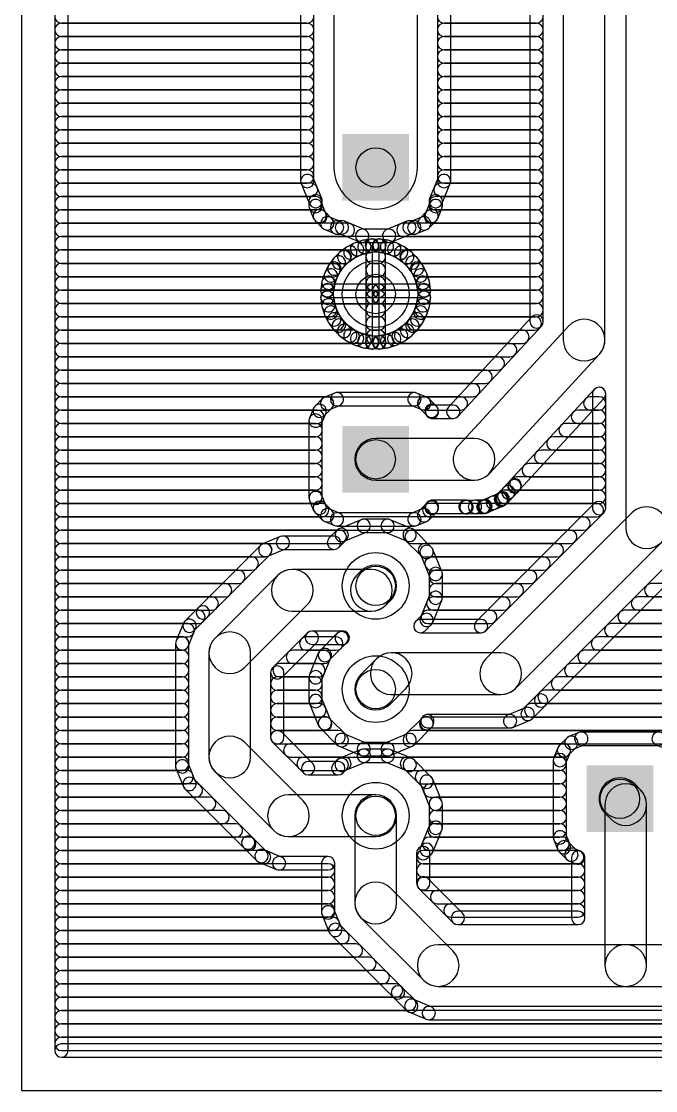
# Model space of a CAD drawing. Extents: x -5.7 to 75.5, y -5.1 to 79.7.
# Drawn here: x -5.71 to 13.61, y -5.08 to 27.49 of the extents above; entities that cross this region are included whole.
import ezdxf

# ---------------------------------------------------------------- set-up
doc = ezdxf.new("R2010")
doc.units = 0
for name, color, linetype in [('16', 175, 'CONTINUOUS'), ('17', 82, 'CONTINUOUS'), ('20', 30, 'CONTINUOUS'), ('44', 253, 'CONTINUOUS')]:
    doc.layers.add(name, color=color, linetype=linetype)

# ---------------------------------------------------------------- blocks, each defined once
blk = doc.blocks.new('SQUAREP')
blk.add_solid([(-0.5, -0.5), (0.5, -0.5), (-0.5, 0.5), (0.5, 0.5)])
blk = doc.blocks.new('ROUNDP')
blk.add_circle((0, 0), 0.5)

msp = doc.modelspace()

# ---------------------------------------------------------------- linework, layer by layer
at = {"layer": '16'}
for points in [[(-4.2926, -3.8608), (-4.2926, 69.1642, 1), (-4.699, 69.1642), (-4.699, -3.8608, 1)], [(6.35, 23.0378), (6.35, 40.4622, 1), (3.81, 40.4622), (3.81, 23.0378, 1)], [(7.366, 22.6235), (7.366, 40.8765, 1), (6.9596, 40.8765), (6.9596, 22.6235, 1)], [(2.794, 38.3794), (2.794, 22.6235, 1), (3.2004, 22.6235), (3.2004, 38.3794, 1)], [(12.065, 17.78), (12.065, 36.195, 1), (10.795, 36.195), (10.795, 17.78, 1)], [(9.779, 36.483), (9.779, 18.3461, 1), (10.1854, 18.3461), (10.1854, 36.483, 1)], [(13.97, 12.065), (13.97, 32.385, 1), (12.7, 32.385), (12.7, 12.065, 1)], [(-4.4958, 27.432), (2.9972, 27.432, 1), (2.9972, 27.8384), (-4.4958, 27.8384, 1)], [(7.1628, 27.432), (9.9822, 27.432, 1), (9.9822, 27.8384), (7.1628, 27.8384, 1)], [(-4.4958, 27.0256), (2.9972, 27.0256, 1), (2.9972, 27.432), (-4.4958, 27.432, 1)], [(7.1628, 27.0256), (9.9822, 27.0256, 1), (9.9822, 27.432), (7.1628, 27.432, 1)], [(-4.4958, 26.6192), (2.9972, 26.6192, 1), (2.9972, 27.0256), (-4.4958, 27.0256, 1)], [(7.1628, 26.6192), (9.9822, 26.6192, 1), (9.9822, 27.0256), (7.1628, 27.0256, 1)], [(-4.4958, 26.2128), (2.9972, 26.2128, 1), (2.9972, 26.6192), (-4.4958, 26.6192, 1)], [(7.1628, 26.2128), (9.9822, 26.2128, 1), (9.9822, 26.6192), (7.1628, 26.6192, 1)], [(-4.4958, 25.8064), (2.9972, 25.8064, 1), (2.9972, 26.2128), (-4.4958, 26.2128, 1)], [(7.1628, 25.8064), (9.9822, 25.8064, 1), (9.9822, 26.2128), (7.1628, 26.2128, 1)], [(-4.4958, 25.4), (2.9972, 25.4, 1), (2.9972, 25.8064), (-4.4958, 25.8064, 1)], [(7.1628, 25.4), (9.9822, 25.4, 1), (9.9822, 25.8064), (7.1628, 25.8064, 1)], [(-4.4958, 24.9936), (2.9972, 24.9936, 1), (2.9972, 25.4), (-4.4958, 25.4, 1)], [(7.1628, 24.9936), (9.9822, 24.9936, 1), (9.9822, 25.4), (7.1628, 25.4, 1)], [(-4.4958, 24.5872), (2.9972, 24.5872, 1), (2.9972, 24.9936), (-4.4958, 24.9936, 1)], [(7.1628, 24.5872), (9.9822, 24.5872, 1), (9.9822, 24.9936), (7.1628, 24.9936, 1)], [(-4.4958, 24.1808), (2.9972, 24.1808, 1), (2.9972, 24.5872), (-4.4958, 24.5872, 1)], [(7.1628, 24.1808), (9.9822, 24.1808, 1), (9.9822, 24.5872), (7.1628, 24.5872, 1)], [(-4.4958, 23.7744), (2.9972, 23.7744, 1), (2.9972, 24.1808), (-4.4958, 24.1808, 1)], [(7.1628, 23.7744), (9.9822, 23.7744, 1), (9.9822, 24.1808), (7.1628, 24.1808, 1)], [(-4.4958, 23.368), (2.9972, 23.368, 1), (2.9972, 23.7744), (-4.4958, 23.7744, 1)], [(7.1628, 23.368), (9.9822, 23.368, 1), (9.9822, 23.7744), (7.1628, 23.7744, 1)], [(-4.4958, 22.9616), (2.9972, 22.9616, 1), (2.9972, 23.368), (-4.4958, 23.368, 1)], [(7.1628, 22.9616), (9.9822, 22.9616, 1), (9.9822, 23.368), (7.1628, 23.368, 1)], [(-4.4958, 22.5552), (2.9972, 22.5552, 1), (2.9972, 22.9616), (-4.4958, 22.9616, 1)], [(2.8095, 22.5457), (3.0635, 21.9325, 1), (3.4389, 22.0881), (3.1849, 22.7013, 1)], [(7.0965, 21.9325), (7.3505, 22.5457, 1), (6.9751, 22.7013), (6.7211, 22.0881, 1)], [(7.1628, 22.5552), (9.9822, 22.5552, 1), (9.9822, 22.9616), (7.1628, 22.9616, 1)], [(-4.4958, 22.1488), (3.1097, 22.1488, 1), (3.1097, 22.5552), (-4.4958, 22.5552, 1)], [(7.0503, 22.1488), (9.9822, 22.1488, 1), (9.9822, 22.5552), (7.0503, 22.5552, 1)], [(-4.4958, 21.7424), (3.2512, 21.7424, 1), (3.2512, 22.1488), (-4.4958, 22.1488, 1)], [(3.048, 22.0103), (3.048, 21.8601, 1), (3.4544, 21.8601), (3.4544, 22.0103, 1)], [(7.112, 21.8601), (7.112, 22.0103, 1), (6.7056, 22.0103), (6.7056, 21.8601, 1)], [(6.9088, 21.7424), (9.9822, 21.7424, 1), (9.9822, 22.1488), (6.9088, 22.1488, 1)], [(3.0635, 21.7824), (3.1872, 21.4836, 1), (3.5627, 21.6391), (3.4389, 21.9379, 1)], [(6.9728, 21.4836), (7.0965, 21.7824, 1), (6.7211, 21.9379), (6.5973, 21.6391, 1)], [(-4.4958, 21.336), (3.3971, 21.336, 1), (3.3971, 21.7424), (-4.4958, 21.7424, 1)], [(3.2313, 21.4177), (3.4599, 21.1891, 1), (3.7473, 21.4764), (3.5186, 21.7051, 1)], [(3.5258, 21.145), (3.8246, 21.0213, 1), (3.9801, 21.3967), (3.6813, 21.5205, 1)], [(6.3354, 21.0213), (6.6342, 21.145, 1), (6.4787, 21.5205), (6.1799, 21.3967, 1)], [(6.7001, 21.1891), (6.9287, 21.4177, 1), (6.6414, 21.7051), (6.4127, 21.4764, 1)], [(6.7629, 21.336), (9.9822, 21.336, 1), (9.9822, 21.7424), (6.7629, 21.7424, 1)], [(-4.4958, 20.9296), (4.2365, 20.9296, 1), (4.2365, 21.336), (-4.4958, 21.336, 1)], [(3.9023, 21.0058), (4.0525, 21.0058, 1), (4.0525, 21.4122), (3.9023, 21.4122, 1)], [(3.9747, 21.0213), (4.5879, 20.7673, 1), (4.7435, 21.1427), (4.1303, 21.3967, 1)], [(5.5721, 20.7673), (6.1853, 21.0213, 1), (6.0297, 21.3967), (5.4165, 21.1427, 1)], [(5.9235, 20.9296), (9.9822, 20.9296, 1), (9.9822, 21.336), (5.9235, 21.336, 1)], [(6.1075, 21.0058), (6.2577, 21.0058, 1), (6.2577, 21.4122), (6.1075, 21.4122, 1)], [(-4.4958, 20.5232), (9.9822, 20.5232, 1), (9.9822, 20.9296), (-4.4958, 20.9296, 1)], [(4.6657, 20.7518), (5.4943, 20.7518, 1), (5.4943, 21.1582), (4.6657, 21.1582, 1)], [(4.9323, 20.8561), (4.7032, 20.8198, 1), (4.7668, 20.4184), (4.9958, 20.4547, 1)], [(4.9832, 20.8586), (4.9641, 20.8586, 1), (4.9641, 20.4522), (4.9832, 20.4522, 1)], [(5.1864, 19.279), (5.1864, 20.6554, 1), (4.78, 20.6554), (4.78, 19.279, 1)], [(5.1959, 20.8586), (5.1768, 20.8586, 1), (5.1768, 20.4522), (5.196, 20.4522, 1)], [(4.9736, 20.6554), (4.9736, 19.279, 1), (5.38, 19.279), (5.38, 20.6554, 1)], [(5.4568, 20.8198), (5.2277, 20.8561, 1), (5.1642, 20.4547), (5.3932, 20.4184, 1)], [(-4.4958, 20.1168), (4.1397, 20.1168, 1), (4.1397, 20.5232), (-4.4958, 20.5232, 1)], [(4.1884, 20.6066), (4.0008, 20.4703, 1), (4.2397, 20.1415), (4.4273, 20.2778, 1)], [(4.4222, 20.7285), (4.2156, 20.6232, 1), (4.4001, 20.2611), (4.6067, 20.3664, 1)], [(4.6722, 20.8124), (4.4517, 20.7407, 1), (4.5773, 20.3542), (4.7978, 20.4259, 1)], [(4.9832, 20.1168), (5.1768, 20.1168, 1), (5.1768, 20.5232), (4.9832, 20.5232, 1)], [(5.7083, 20.7407), (5.4878, 20.8124, 1), (5.3622, 20.4259), (5.5827, 20.3542, 1)], [(5.9444, 20.6232), (5.7378, 20.7285, 1), (5.5533, 20.3664), (5.7599, 20.2611, 1)], [(6.1592, 20.4703), (5.9716, 20.6066, 1), (5.7327, 20.2778), (5.9203, 20.1415, 1)], [(6.0203, 20.1168), (9.9822, 20.1168, 1), (9.9822, 20.5232), (6.0203, 20.5232, 1)], [(3.7919, 20.2614), (3.6556, 20.0738, 1), (3.9844, 19.8349), (4.1207, 20.0225, 1)], [(3.9766, 20.4496), (3.8126, 20.2856, 1), (4.1, 19.9982), (4.264, 20.1622, 1)], [(6.3474, 20.2856), (6.1834, 20.4496, 1), (5.896, 20.1622), (6.06, 19.9982, 1)], [(6.5044, 20.0738), (6.3681, 20.2614, 1), (6.0393, 20.0225), (6.1756, 19.8349, 1)], [(-4.4958, 19.7104), (3.7993, 19.7104, 1), (3.7993, 20.1168), (-4.4958, 20.1168, 1)], [(3.5215, 19.8105), (3.4498, 19.59, 1), (3.8363, 19.4644), (3.908, 19.6849, 1)], [(3.639, 20.0466), (3.5337, 19.84, 1), (3.8958, 19.6555), (4.0011, 19.8621, 1)], [(4.9832, 19.7104), (5.1768, 19.7104, 1), (5.1768, 20.1168), (4.9832, 20.1168, 1)], [(6.6263, 19.84), (6.521, 20.0466, 1), (6.1589, 19.8621), (6.2642, 19.6555, 1)], [(6.3607, 19.7104), (9.9822, 19.7104, 1), (9.9822, 20.1168), (6.3607, 20.1168, 1)], [(6.7102, 19.59), (6.6385, 19.8105, 1), (6.252, 19.6849), (6.3237, 19.4644, 1)], [(-4.4958, 19.304), (3.6399, 19.304, 1), (3.6399, 19.7104), (-4.4958, 19.7104, 1)], [(3.4424, 19.559), (3.4061, 19.3299, 1), (3.8075, 19.2664), (3.8438, 19.4954, 1)], [(4.9832, 19.304), (5.1768, 19.304, 1), (5.1768, 19.7104), (4.9832, 19.7104, 1)], [(6.7539, 19.3299), (6.7176, 19.559, 1), (6.3162, 19.4954), (6.3525, 19.2664, 1)], [(6.5201, 19.304), (9.9822, 19.304, 1), (9.9822, 19.7104), (6.5201, 19.7104, 1)], [(-4.4958, 18.8976), (4.9832, 18.8976, 1), (4.9832, 19.304), (-4.4958, 19.304, 1)], [(3.4036, 19.2981), (3.4036, 19.279, 1), (3.81, 19.279), (3.81, 19.2981, 1)], [(3.6068, 19.0758), (4.9832, 19.0758, 1), (4.9832, 19.4822), (3.6068, 19.4822, 1)], [(4.9832, 19.2886), (3.6068, 19.2886, 1), (3.6068, 18.8822), (4.9832, 18.8822, 1)], [(3.4036, 19.0854), (3.4036, 19.0663, 1), (3.81, 19.0663), (3.81, 19.0854, 1)], [(3.4061, 19.0345), (3.4424, 18.8054, 1), (3.8438, 18.869), (3.8075, 19.098, 1)], [(5.1768, 19.4822), (4.9832, 19.4822, 1), (4.9832, 19.0758), (5.1768, 19.0758, 1)], [(4.78, 19.279), (4.78, 19.0854, 1), (5.1864, 19.0854), (5.1864, 19.279, 1)], [(5.1864, 17.709), (5.1864, 19.0854, 1), (4.78, 19.0854), (4.78, 17.709, 1)], [(4.9832, 18.8822), (5.1768, 18.8822, 1), (5.1768, 19.2886), (4.9832, 19.2886, 1)], [(5.38, 19.0854), (5.38, 19.279, 1), (4.9736, 19.279), (4.9736, 19.0854, 1)], [(5.1768, 19.0758), (6.5532, 19.0758, 1), (6.5532, 19.4822), (5.1768, 19.4822, 1)], [(5.1768, 18.8976), (9.9822, 18.8976, 1), (9.9822, 19.304), (5.1768, 19.304, 1)], [(4.9736, 19.0854), (4.9736, 17.709, 1), (5.38, 17.709), (5.38, 19.0854, 1)], [(6.5532, 19.2886), (5.1768, 19.2886, 1), (5.1768, 18.8822), (6.5532, 18.8822, 1)], [(6.7176, 18.8054), (6.7539, 19.0345, 1), (6.3525, 19.098), (6.3162, 18.869, 1)], [(6.7564, 19.279), (6.7564, 19.2981, 1), (6.35, 19.2981), (6.35, 19.279, 1)], [(6.7564, 19.0663), (6.7564, 19.0854, 1), (6.35, 19.0854), (6.35, 19.0663, 1)], [(-4.4958, 18.4912), (3.6895, 18.4912, 1), (3.6895, 18.8976), (-4.4958, 18.8976, 1)], [(3.4498, 18.7744), (3.5215, 18.5539, 1), (3.908, 18.6795), (3.8363, 18.9, 1)], [(4.9832, 18.4912), (5.1768, 18.4912, 1), (5.1768, 18.8976), (4.9832, 18.8976, 1)], [(6.6385, 18.5539), (6.7102, 18.7744, 1), (6.3237, 18.9), (6.252, 18.6795, 1)], [(6.4705, 18.4912), (9.9822, 18.4912, 1), (9.9822, 18.8976), (6.4705, 18.8976, 1)], [(3.5337, 18.5244), (3.639, 18.3178, 1), (4.0011, 18.5023), (3.8958, 18.7089, 1)], [(3.6556, 18.2906), (3.7919, 18.103, 1), (4.1207, 18.3419), (3.9844, 18.5295, 1)], [(6.3681, 18.103), (6.5044, 18.2906, 1), (6.1756, 18.5295), (6.0393, 18.3419, 1)], [(6.521, 18.3178), (6.6263, 18.5244, 1), (6.2642, 18.7089), (6.1589, 18.5023, 1)], [(-4.4958, 18.0848), (3.9087, 18.0848, 1), (3.9087, 18.4912), (-4.4958, 18.4912, 1)], [(3.8126, 18.0788), (3.9766, 17.9148, 1), (4.264, 18.2022), (4.1, 18.3662, 1)], [(4.0008, 17.8941), (4.1884, 17.7578, 1), (4.4273, 18.0866), (4.2397, 18.2229, 1)], [(4.9832, 18.0848), (5.1768, 18.0848, 1), (5.1768, 18.4912), (4.9832, 18.4912, 1)], [(5.9716, 17.7578), (6.1592, 17.8941, 1), (5.9203, 18.2229), (5.7327, 18.0866, 1)], [(6.1834, 17.9148), (6.3474, 18.0788, 1), (6.06, 18.3662), (5.896, 18.2022, 1)], [(6.2513, 18.0848), (9.9286, 18.0848, 1), (9.9286, 18.4912), (6.2513, 18.4912, 1)], [(9.8329, 18.4839), (7.294, 15.7334, 1), (7.5926, 15.4578), (10.1315, 18.2082, 1)], [(8.5438, 13.7171), (11.8966, 17.3493, 1), (10.9634, 18.2107), (7.6106, 14.5785, 1)], [(-4.4958, 17.6784), (4.3876, 17.6784, 1), (4.3876, 18.0848), (-4.4958, 18.0848, 1)], [(4.2156, 17.7412), (4.4222, 17.6359, 1), (4.6067, 17.998), (4.4001, 18.1033, 1)], [(4.4517, 17.6237), (4.6722, 17.552, 1), (4.7978, 17.9385), (4.5773, 18.0102, 1)], [(4.7032, 17.5446), (4.9323, 17.5083, 1), (4.9958, 17.9097), (4.7668, 17.946, 1)], [(4.9641, 17.5058), (4.9832, 17.5058, 1), (4.9832, 17.9122), (4.9641, 17.9122, 1)], [(4.9832, 17.6784), (5.1768, 17.6784, 1), (5.1768, 18.0848), (4.9832, 18.0848, 1)], [(5.1768, 17.5058), (5.196, 17.5058, 1), (5.1959, 17.9122), (5.1768, 17.9122, 1)], [(5.2277, 17.5083), (5.4568, 17.5446, 1), (5.3932, 17.946), (5.1642, 17.9097, 1)], [(5.4878, 17.552), (5.7083, 17.6237, 1), (5.5827, 18.0102), (5.3622, 17.9385, 1)], [(5.7378, 17.6359), (5.9444, 17.7412, 1), (5.7599, 18.1033), (5.5533, 17.998, 1)], [(5.7724, 17.6784), (9.5535, 17.6784, 1), (9.5535, 18.0848), (5.7724, 18.0848, 1)], [(-4.4958, 17.272), (9.1783, 17.272, 1), (9.1783, 17.6784), (-4.4958, 17.6784, 1)], [(-4.4958, 16.8656), (8.8032, 16.8656, 1), (8.8032, 17.272), (-4.4958, 17.272, 1)], [(-4.4958, 16.4592), (8.4281, 16.4592, 1), (8.4281, 16.8656), (-4.4958, 16.8656, 1)], [(-4.4958, 16.0528), (8.0529, 16.0528, 1), (8.0529, 16.4592), (-4.4958, 16.4592, 1)], [(9.4654, 13.2176), (12.0365, 16.003, 1), (11.7379, 16.2786), (9.1667, 13.4932, 1)], [(11.684, 16.1408), (11.684, 12.6647, 1), (12.0904, 12.6647), (12.0904, 16.1408, 1)], [(-4.4958, 15.6464), (3.6003, 15.6464, 1), (3.6003, 16.0528), (-4.4958, 16.0528, 1)], [(3.4599, 15.9965), (3.2313, 15.7679, 1), (3.5186, 15.4805), (3.7473, 15.7092, 1)], [(3.8246, 16.1643), (3.5258, 16.0406, 1), (3.6813, 15.6651), (3.9801, 15.7889, 1)], [(6.2577, 16.1798), (3.9023, 16.1798, 1), (3.9023, 15.7734), (6.2577, 15.7734, 1)], [(6.6342, 16.0406), (6.3354, 16.1643, 1), (6.1799, 15.7889), (6.4787, 15.6651, 1)], [(6.9287, 15.7679), (6.7001, 15.9965, 1), (6.4127, 15.7092), (6.6414, 15.4805, 1)], [(6.5597, 15.6464), (7.6778, 15.6464, 1), (7.6778, 16.0528), (6.5597, 16.0528, 1)], [(11.6184, 15.6464), (11.8872, 15.6464, 1), (11.8872, 16.0528), (11.6184, 16.0528, 1)], [(-4.4958, 15.24), (3.3, 15.24, 1), (3.3, 15.6464), (-4.4958, 15.6464, 1)], [(3.1872, 15.702), (3.0635, 15.4032, 1), (3.4389, 15.2477), (3.5627, 15.5465, 1)], [(6.9846, 15.6733), (6.9728, 15.702, 1), (6.5973, 15.5465), (6.6092, 15.5179, 1)], [(7.4433, 15.7988), (6.7969, 15.7988, 1), (6.7969, 15.3924), (7.4433, 15.3924, 1)], [(11.2433, 15.24), (11.8872, 15.24, 1), (11.8872, 15.6464), (11.2433, 15.6464, 1)], [(3.048, 15.3255), (3.048, 12.9701, 1), (3.4544, 12.9701), (3.4544, 15.3255, 1)], [(-4.4958, 14.8336), (3.2512, 14.8336, 1), (3.2512, 15.24), (-4.4958, 15.24, 1)], [(10.8681, 14.8336), (11.8872, 14.8336, 1), (11.8872, 15.24), (10.8681, 15.24, 1)], [(-4.4958, 14.4272), (3.2512, 14.4272, 1), (3.2512, 14.8336), (-4.4958, 14.8336, 1)], [(5.08, 13.5128), (8.0772, 13.5128, 1), (8.0772, 14.7828), (5.08, 14.7828, 1)], [(10.493, 14.4272), (11.8872, 14.4272, 1), (11.8872, 14.8336), (10.493, 14.8336, 1)], [(-4.4958, 14.0208), (3.2512, 14.0208, 1), (3.2512, 14.4272), (-4.4958, 14.4272, 1)], [(10.1179, 14.0208), (11.8872, 14.0208, 1), (11.8872, 14.4272), (10.1179, 14.4272, 1)], [(-4.4958, 13.6144), (3.2512, 13.6144, 1), (3.2512, 14.0208), (-4.4958, 14.0208, 1)], [(9.7427, 13.6144), (11.8872, 13.6144, 1), (11.8872, 14.0208), (9.7427, 14.0208, 1)], [(-4.4958, 13.208), (3.2512, 13.208, 1), (3.2512, 13.6144), (-4.4958, 13.6144, 1)], [(9.2651, 13.0008), (9.4483, 13.184, 1), (9.1609, 13.4714), (8.9777, 13.2882, 1)], [(9.4923, 13.2499), (9.5038, 13.2776, 1), (9.1283, 13.4331), (9.1168, 13.4054, 1)], [(9.3676, 13.208), (11.8872, 13.208, 1), (11.8872, 13.6144), (9.3676, 13.6144, 1)], [(-4.4958, 12.8016), (3.2512, 12.8016, 1), (3.2512, 13.208), (-4.4958, 13.208, 1)], [(3.0635, 12.8924), (3.1872, 12.5936, 1), (3.5627, 12.7491), (3.4389, 13.0479, 1)], [(8.7357, 12.6336), (8.9751, 12.7327, 1), (8.8196, 13.1081), (8.5802, 13.009, 1)], [(9.041, 12.7767), (9.0622, 12.7979, 1), (8.7748, 13.0853), (8.7536, 13.0641, 1)], [(9.0037, 12.7571), (9.0309, 12.7697, 1), (8.8605, 13.1386), (8.8333, 13.1261, 1)], [(9.095, 12.8163), (9.2707, 13.0067, 1), (8.9721, 13.2823), (8.7964, 13.092, 1)], [(8.9924, 12.8016), (11.8872, 12.8016, 1), (11.8872, 13.208), (8.9924, 13.208, 1)], [(-4.4958, 12.3952), (3.4479, 12.3952, 1), (3.4479, 12.8016), (-4.4958, 12.8016, 1)], [(3.2313, 12.5277), (3.4599, 12.2991, 1), (3.7473, 12.5864), (3.5186, 12.8151, 1)], [(6.7001, 12.2991), (6.9287, 12.5277, 1), (6.6414, 12.8151), (6.4127, 12.5864, 1)], [(6.7121, 12.3952), (11.8209, 12.3952, 1), (11.8209, 12.8016), (6.7121, 12.8016, 1)], [(6.9728, 12.5936), (6.9846, 12.6223, 1), (6.6092, 12.7777), (6.5973, 12.7491, 1)], [(6.7969, 12.4968), (7.8192, 12.4968, 1), (7.8192, 12.9032), (6.7969, 12.9032, 1)], [(7.749, 12.5093), (7.7771, 12.499, 1), (7.9175, 12.8803), (7.8894, 12.8907, 1)], [(7.8554, 12.4866), (8.1143, 12.497, 1), (8.098, 12.903), (7.8392, 12.8927, 1)], [(8.1062, 12.4968), (8.3652, 12.4968, 1), (8.3652, 12.9032), (8.1062, 12.9032, 1)], [(11.7435, 12.8084), (8.1466, 9.2115, 1), (8.434, 8.9241), (12.0309, 12.521, 1)], [(8.443, 12.5123), (8.4706, 12.5237, 1), (8.3151, 12.8992), (8.2874, 12.8877, 1)], [(8.401, 12.5084), (8.4309, 12.5096, 1), (8.4147, 12.9157), (8.3848, 12.9145, 1)], [(8.508, 12.5282), (8.7432, 12.6368, 1), (8.5728, 13.0058), (8.3376, 12.8971, 1)], [(-4.4958, 11.9888), (11.4145, 11.9888, 1), (11.4145, 12.3952), (-4.4958, 12.3952, 1)], [(3.5258, 12.255), (3.8246, 12.1313, 1), (3.9801, 12.5067), (3.6813, 12.6305, 1)], [(3.9023, 12.1158), (6.2577, 12.1158, 1), (6.2577, 12.5222), (3.9023, 12.5222, 1)], [(6.3354, 12.1313), (6.6342, 12.255, 1), (6.4787, 12.6305), (6.1799, 12.5067, 1)], [(9.339, 7.171), (13.784, 11.616, 1), (12.886, 12.514), (8.441, 8.069, 1)], [(4.6385, 12.3087), (3.9663, 12.0303, 1), (4.1218, 11.6548), (4.794, 11.9333, 1)], [(5.4438, 12.3242), (4.7162, 12.3242, 1), (4.7162, 11.9178), (5.4438, 11.9178, 1)], [(6.1937, 12.0303), (5.5215, 12.3087, 1), (5.366, 11.9333), (6.0382, 11.6548, 1)], [(-4.4958, 11.5824), (3.9871, 11.5824, 1), (3.9871, 11.9888), (-4.4958, 11.9888, 1)], [(2.1743, 11.7955), (1.6421, 11.5751, 1), (1.7976, 11.1997), (2.3298, 11.4201, 1)], [(3.8093, 11.811), (2.252, 11.811, 1), (2.252, 11.4046), (3.8093, 11.4046, 1)], [(3.9004, 11.9863), (3.6656, 11.7515, 1), (3.953, 11.4641), (4.1877, 11.6989, 1)], [(6.7741, 11.4718), (6.2596, 11.9863, 1), (5.9722, 11.6989), (6.4867, 11.1844, 1)], [(6.1729, 11.5824), (11.0081, 11.5824, 1), (11.0081, 11.9888), (6.1729, 11.9888, 1)], [(-4.4958, 11.176), (1.7117, 11.176, 1), (1.7117, 11.5824), (-4.4958, 11.5824, 1)], [(1.5762, 11.5311), (-0.3288, 9.6261, 1), (-0.0414, 9.3387), (1.8636, 11.2437, 1)], [(6.5793, 11.176), (10.6017, 11.176, 1), (10.6017, 11.5824), (6.5793, 11.5824, 1)], [(7.0965, 10.7337), (6.8181, 11.4059, 1), (6.4426, 11.2504), (6.7211, 10.5782, 1)], [(-4.4958, 10.7696), (1.3053, 10.7696, 1), (1.3053, 11.176), (-4.4958, 11.176, 1)], [(6.7776, 10.7696), (10.1953, 10.7696, 1), (10.1953, 11.176), (6.7776, 11.176, 1)], [(-4.4958, 10.3632), (0.8989, 10.3632, 1), (0.8989, 10.7696), (-4.4958, 10.7696, 1)], [(2.091, 10.609), (0.186, 8.704, 1), (1.084, 7.806), (2.989, 9.711, 1)], [(4.9478, 10.795), (2.54, 10.795, 1), (2.54, 9.525), (4.9478, 9.525, 1)], [(4.631, 10.7412), (4.4988, 10.609, 1), (5.3968, 9.711), (5.529, 9.8432, 1)], [(7.112, 9.9284), (7.112, 10.656, 1), (6.7056, 10.656), (6.7056, 9.9284, 1)], [(6.9088, 10.3632), (9.7889, 10.3632, 1), (9.7889, 10.7696), (6.9088, 10.7696, 1)], [(10.2611, 6.6562), (14.2988, 10.6939, 1), (14.0114, 10.9813), (9.9737, 6.9436, 1)], [(-4.4958, 9.9568), (0.4925, 9.9568, 1), (0.4925, 10.3632), (-4.4958, 10.3632, 1)], [(6.8181, 9.1785), (7.0965, 9.8507, 1), (6.7211, 10.0062), (6.4426, 9.334, 1)], [(6.9088, 9.9568), (9.3825, 9.9568, 1), (9.3825, 10.3632), (6.9088, 10.3632, 1)], [(13.4775, 9.9568), (18.43, 9.9568, 1), (18.43, 10.3632), (13.4775, 10.3632, 1)], [(-4.4958, 9.5504), (0.0861, 9.5504, 1), (0.0861, 9.9568), (-4.4958, 9.9568, 1)], [(6.8364, 9.5504), (8.9761, 9.5504, 1), (8.9761, 9.9568), (6.8364, 9.9568, 1)], [(13.0711, 9.5504), (18.43, 9.5504, 1), (18.43, 9.9568), (13.0711, 9.9568, 1)], [(-4.4958, 9.144), (-0.3203, 9.144, 1), (-0.3203, 9.5504), (-4.4958, 9.5504, 1)], [(-0.3288, 9.6261), (-0.7361, 9.2188, 1), (-0.4487, 8.9314), (-0.0414, 9.3387, 1)], [(6.5856, 8.9241), (6.7741, 9.1126, 1), (6.4867, 9.4), (6.2982, 9.2115, 1)], [(6.668, 9.144), (8.5697, 9.144, 1), (8.5697, 9.5504), (6.668, 9.5504, 1)], [(12.6647, 9.144), (18.43, 9.144, 1), (18.43, 9.5504), (12.6647, 9.5504, 1)], [(-4.4958, 8.7376), (-0.648, 8.7376, 1), (-0.648, 9.144), (-4.4958, 9.144, 1)], [(-0.7801, 9.1529), (-1.0005, 8.6207, 1), (-0.6251, 8.4652), (-0.4047, 8.9974, 1)], [(8.2903, 9.271), (6.4419, 9.271, 1), (6.4419, 8.8646), (8.2903, 8.8646, 1)], [(12.2583, 8.7376), (18.43, 8.7376, 1), (18.43, 9.144), (12.2583, 9.144, 1)], [(0, 8.255), (0, 5.08, 1), (1.27, 5.08), (1.27, 8.255, 1)], [(2.2265, 7.5116), (3.2834, 8.5685, 1), (2.996, 8.8559), (1.9391, 7.799, 1)], [(3.1397, 8.509), (4.0779, 8.509, 1), (4.0779, 8.9154), (3.1397, 8.9154, 1)], [(3.9004, 8.8419), (3.3859, 8.3274, 1), (3.6733, 8.04), (4.1877, 8.5545, 1)], [(4.0002, 8.8999), (3.9663, 8.8859, 1), (4.1218, 8.5104), (4.1557, 8.5245, 1)], [(-4.4958, 8.3312), (-0.8128, 8.3312, 1), (-0.8128, 8.7376), (-4.4958, 8.7376, 1)], [(-1.016, 8.543), (-1.016, 4.792, 1), (-0.6096, 4.792), (-0.6096, 8.543, 1)], [(2.9619, 8.3312), (3.8803, 8.3312, 1), (3.8803, 8.7376), (2.9619, 8.7376, 1)], [(11.8519, 8.3312), (18.43, 8.3312, 1), (18.43, 8.7376), (11.8519, 8.7376, 1)], [(-4.4958, 7.9248), (-0.8128, 7.9248, 1), (-0.8128, 8.3312), (-4.4958, 8.3312, 1)], [(2.5555, 7.9248), (3.5065, 7.9248, 1), (3.5065, 8.3312), (2.5555, 8.3312, 1)], [(3.3419, 8.2615), (3.0635, 7.5893, 1), (3.4389, 7.4338), (3.7174, 8.106, 1)], [(5.529, 6.6988), (6.0012, 7.171, 1), (5.1032, 8.069), (4.631, 7.5968, 1)], [(5.5522, 6.985), (8.89, 6.985, 1), (8.89, 8.255), (5.5522, 8.255, 1)], [(11.4455, 7.9248), (18.43, 7.9248, 1), (18.43, 8.3312), (11.4455, 8.3312, 1)], [(-4.4958, 7.5184), (-0.8128, 7.5184, 1), (-0.8128, 7.9248), (-4.4958, 7.9248, 1)], [(2.286, 5.6797), (2.286, 7.6553, 1), (1.8796, 7.6553), (1.8796, 5.6797, 1)], [(2.1491, 7.5184), (3.3382, 7.5184, 1), (3.3382, 7.9248), (2.1491, 7.9248, 1)], [(11.0391, 7.5184), (18.43, 7.5184, 1), (18.43, 7.9248), (11.0391, 7.9248, 1)], [(-4.4958, 7.112), (-0.8128, 7.112, 1), (-0.8128, 7.5184), (-4.4958, 7.5184, 1)], [(2.0828, 7.112), (3.2512, 7.112, 1), (3.2512, 7.5184), (2.0828, 7.5184, 1)], [(3.048, 7.5116), (3.048, 6.784, 1), (3.4544, 6.784), (3.4544, 7.5116, 1)], [(10.6327, 7.112), (18.43, 7.112, 1), (18.43, 7.5184), (10.6327, 7.5184, 1)], [(-4.4958, 6.7056), (-0.8128, 6.7056, 1), (-0.8128, 7.112), (-4.4958, 7.112, 1)], [(2.0828, 6.7056), (3.2512, 6.7056, 1), (3.2512, 7.112), (2.0828, 7.112, 1)], [(3.0635, 6.7063), (3.3419, 6.0341, 1), (3.7174, 6.1896), (3.4389, 6.8618, 1)], [(9.8538, 6.2489), (10.2611, 6.6562, 1), (9.9737, 6.9436), (9.5664, 6.5363, 1)], [(10.2263, 6.7056), (18.43, 6.7056, 1), (18.43, 7.112), (10.2263, 7.112, 1)], [(-4.4958, 6.2992), (-0.8128, 6.2992, 1), (-0.8128, 6.7056), (-4.4958, 6.7056, 1)], [(2.0828, 6.2992), (3.3679, 6.2992, 1), (3.3679, 6.7056), (2.0828, 6.7056, 1)], [(9.2557, 5.9845), (9.7879, 6.2049, 1), (9.6324, 6.5803), (9.1002, 6.3599, 1)], [(9.8199, 6.2992), (18.43, 6.2992, 1), (18.43, 6.7056), (9.8199, 6.7056, 1)], [(-4.4958, 5.8928), (-0.8128, 5.8928, 1), (-0.8128, 6.2992), (-4.4958, 6.2992, 1)], [(2.0828, 5.8928), (3.5455, 5.8928, 1), (3.5455, 6.2992), (2.0828, 6.2992, 1)], [(3.3859, 5.9682), (3.9004, 5.4537, 1), (4.1877, 5.7411), (3.6733, 6.2555, 1)], [(6.2596, 5.4537), (6.7741, 5.9682, 1), (6.4867, 6.2555), (5.9722, 5.7411, 1)], [(6.6145, 5.8928), (18.43, 5.8928, 1), (18.43, 6.2992), (6.6145, 6.2992, 1)], [(6.8181, 6.0341), (6.8431, 6.0944, 1), (6.4676, 6.25), (6.4426, 6.1896, 1)], [(6.6554, 5.969), (9.178, 5.969, 1), (9.178, 6.3754), (6.6554, 6.3754, 1)], [(-4.4958, 5.4864), (-0.8128, 5.4864, 1), (-0.8128, 5.8928), (-4.4958, 5.8928, 1)], [(2.0828, 5.4864), (3.9519, 5.4864, 1), (3.9519, 5.8928), (2.0828, 5.8928, 1)], [(3.1662, 4.8837), (2.2265, 5.8234, 1), (1.9391, 5.536), (2.8788, 4.5963, 1)], [(6.2081, 5.4864), (18.43, 5.4864, 1), (18.43, 5.8928), (6.2081, 5.8928, 1)], [(0.186, 4.631), (1.9738, 2.8432, 1), (2.8718, 3.7412), (1.084, 5.529, 1)], [(3.9663, 5.4097), (4.6385, 5.1313, 1), (4.794, 5.5067), (4.1218, 5.7852, 1)], [(5.5215, 5.1313), (6.1937, 5.4097, 1), (6.0382, 5.7852), (5.366, 5.5067, 1)], [(10.9021, 5.6587), (10.6735, 5.4301, 1), (10.9608, 5.1427), (11.1895, 5.3714, 1)], [(11.2668, 5.8265), (10.968, 5.7028, 1), (11.1235, 5.3273), (11.4223, 5.4511, 1)], [(13.6999, 5.842), (11.3445, 5.842, 1), (11.3445, 5.4356), (13.6999, 5.4356, 1)], [(14.0764, 5.7028), (13.7776, 5.8265, 1), (13.6221, 5.4511), (13.9209, 5.3273, 1)], [(-4.4958, 5.08), (-0.8128, 5.08, 1), (-0.8128, 5.4864), (-4.4958, 5.4864, 1)], [(2.4793, 5.08), (10.8158, 5.08, 1), (10.8158, 5.4864), (2.4793, 5.4864, 1)], [(4.6385, 5.3087), (3.9663, 5.0303, 1), (4.1218, 4.6548), (4.794, 4.9333, 1)], [(4.7162, 5.1158), (5.4438, 5.1158, 1), (5.4438, 5.5222), (4.7162, 5.5222, 1)], [(5.4438, 5.3242), (4.7162, 5.3242, 1), (4.7162, 4.9178), (5.4438, 4.9178, 1)], [(6.1937, 5.0303), (5.5215, 5.3087, 1), (5.366, 4.9333), (6.0382, 4.6548, 1)], [(10.6294, 5.3642), (10.5057, 5.0654, 1), (10.8811, 4.9099), (11.0049, 5.2087, 1)], [(-4.4958, 4.6736), (-0.8128, 4.6736, 1), (-0.8128, 5.08), (-4.4958, 5.08, 1)], [(-1.0005, 4.7143), (-0.7801, 4.1821, 1), (-0.4047, 4.3376), (-0.6251, 4.8698, 1)], [(2.8857, 4.6736), (4.1267, 4.6736, 1), (4.1267, 5.08), (2.8857, 5.08, 1)], [(3.9415, 4.9432), (3.0225, 4.9432, 1), (3.0225, 4.5368), (3.9415, 4.5368, 1)], [(3.9004, 4.9863), (3.7978, 4.8837, 1), (4.0852, 4.5963), (4.1877, 4.6989, 1)], [(6.0333, 4.6736), (10.6934, 4.6736, 1), (10.6934, 5.08), (6.0333, 5.08, 1)], [(6.7741, 4.4718), (6.2596, 4.9863, 1), (5.9722, 4.6989), (6.4867, 4.1844, 1)], [(10.4902, 4.9877), (10.4902, 2.6323, 1), (10.8966, 2.6323), (10.8966, 4.9877, 1)], [(-4.4958, 4.2672), (-0.6796, 4.2672, 1), (-0.6796, 4.6736), (-4.4958, 4.6736, 1)], [(6.4881, 4.2672), (10.6934, 4.2672, 1), (10.6934, 4.6736), (6.4881, 4.6736, 1)], [(-4.4958, 3.8608), (-0.3965, 3.8608, 1), (-0.3965, 4.2672), (-4.4958, 4.2672, 1)], [(-0.7361, 4.1162), (1.0517, 2.3284, 1), (1.3391, 2.6158), (-0.4487, 4.4036, 1)], [(7.0965, 3.7337), (6.8181, 4.4059, 1), (6.4426, 4.2504), (6.7211, 3.5782, 1)], [(6.7398, 3.8608), (10.6934, 3.8608, 1), (10.6934, 4.2672), (6.7398, 4.2672, 1)], [(12.0732, 3.361), (12.251, 3.1832, 1), (13.149, 4.0812), (12.9712, 4.259, 1)], [(12.065, 3.6322), (12.065, -1.27, 1), (13.335, -1.27), (13.335, 3.6322, 1)], [(2.4228, 2.6572), (5.08, 2.6572, 1), (5.08, 3.9272), (2.4228, 3.9272, 1)], [(4.445, 3.2922), (4.445, 0.635, 1), (5.715, 0.635), (5.715, 3.2922, 1)], [(-4.4958, 3.4544), (0.0099, 3.4544, 1), (0.0099, 3.8608), (-4.4958, 3.8608, 1)], [(6.9081, 3.4544), (10.6934, 3.4544, 1), (10.6934, 3.8608), (6.9081, 3.8608, 1)], [(7.112, 2.9284), (7.112, 3.656, 1), (6.7056, 3.656), (6.7056, 2.9284, 1)], [(-4.4958, 3.048), (0.4163, 3.048, 1), (0.4163, 3.4544), (-4.4958, 3.4544, 1)], [(6.9088, 3.048), (10.6934, 3.048, 1), (10.6934, 3.4544), (6.9088, 3.4544, 1)], [(-4.4958, 2.6416), (0.8227, 2.6416, 1), (0.8227, 3.048), (-4.4958, 3.048, 1)], [(6.8181, 2.1785), (7.0965, 2.8507, 1), (6.7211, 3.0062), (6.4426, 2.334, 1)], [(6.8742, 2.6416), (10.6934, 2.6416, 1), (10.6934, 3.048), (6.8742, 3.048, 1)], [(-4.4958, 2.2352), (1.2291, 2.2352, 1), (1.2291, 2.6416), (-4.4958, 2.6416, 1)], [(1.0517, 2.3284), (1.459, 1.9211, 1), (1.7464, 2.2085), (1.3391, 2.6158, 1)], [(6.7058, 2.2352), (10.7737, 2.2352, 1), (10.7737, 2.6416), (6.7058, 2.6416, 1)], [(10.5057, 2.5546), (10.6294, 2.2558, 1), (11.0049, 2.4113), (10.8811, 2.7101, 1)], [(6.6715, 2.01), (6.7741, 2.1126, 1), (6.4867, 2.3999), (6.3841, 2.2974, 1)], [(6.731, 1.2347), (6.731, 2.1537, 1), (6.3246, 2.1537), (6.3246, 1.2347, 1)], [(10.6735, 2.1899), (10.9021, 1.9613, 1), (11.1895, 2.2486), (10.9608, 2.4773, 1)], [(10.968, 1.9172), (11.1744, 1.8317, 1), (11.33, 2.2072), (11.1235, 2.2927, 1)], [(-4.4958, 1.8288), (1.6819, 1.8288, 1), (1.6819, 2.2352), (-4.4958, 2.2352, 1)], [(1.5249, 1.8771), (2.0571, 1.6567, 1), (2.2126, 2.0321), (1.6804, 2.2525, 1)], [(2.1348, 1.6412), (3.6322, 1.6412, 1), (3.6322, 2.0476), (2.1348, 2.0476, 1)], [(3.429, 1.8444), (3.429, 0.347, 1), (3.8354, 0.347), (3.8354, 1.8444, 1)], [(6.5278, 1.8288), (11.2219, 1.8288, 1), (11.2219, 2.2352), (6.5278, 2.2352, 1)], [(11.049, 2.0194), (11.049, 0.1778, 1), (11.4554, 0.1778), (11.4554, 2.0194, 1)], [(-4.4958, 1.4224), (3.6322, 1.4224, 1), (3.6322, 1.8288), (-4.4958, 1.8288, 1)], [(6.5278, 1.4224), (11.2522, 1.4224, 1), (11.2522, 1.8288), (6.5278, 1.8288, 1)], [(-4.4958, 1.016), (3.6322, 1.016, 1), (3.6322, 1.4224), (-4.4958, 1.4224, 1)], [(7.7284, 0.3215), (6.6715, 1.3784, 1), (6.3841, 1.091), (7.441, 0.0341, 1)], [(6.5433, 1.016), (11.2522, 1.016, 1), (11.2522, 1.4224), (6.5433, 1.4224, 1)], [(-4.4958, 0.6096), (3.6322, 0.6096, 1), (3.6322, 1.016), (-4.4958, 1.016, 1)], [(4.631, 0.186), (6.536, -1.719, 1), (7.434, -0.821), (5.529, 1.084, 1)], [(6.9497, 0.6096), (11.2522, 0.6096, 1), (11.2522, 1.016), (6.9497, 1.016, 1)], [(-4.4958, 0.2032), (3.6322, 0.2032, 1), (3.6322, 0.6096), (-4.4958, 0.6096, 1)], [(3.4445, 0.2693), (3.6649, -0.2629, 1), (4.0403, -0.1074), (3.8199, 0.4248, 1)], [(7.3561, 0.2032), (11.2522, 0.2032, 1), (11.2522, 0.6096), (7.3561, 0.6096, 1)], [(11.2522, 0.381), (7.5847, 0.381, 1), (7.5847, -0.0254), (11.2522, -0.0254, 1)], [(-4.4958, -0.2032), (3.7759, -0.2032, 1), (3.7759, 0.2032), (-4.4958, 0.2032, 1)], [(3.7089, -0.3288), (5.6139, -2.2338, 1), (5.9013, -1.9464), (3.9963, -0.0414, 1)], [(-4.4958, -0.6096), (4.0739, -0.6096, 1), (4.0739, -0.2032), (-4.4958, -0.2032, 1)], [(-4.4958, -1.016), (4.4803, -1.016, 1), (4.4803, -0.6096), (-4.4958, -0.6096, 1)], [(6.985, -1.905), (12.7, -1.905, 1), (12.7, -0.635), (6.985, -0.635, 1)], [(25.4, -0.635), (12.7, -0.635, 1), (12.7, -1.905), (25.4, -1.905, 1)], [(-4.4958, -1.4224), (4.8867, -1.4224, 1), (4.8867, -1.016), (-4.4958, -1.016, 1)], [(-4.4958, -1.8288), (5.2931, -1.8288, 1), (5.2931, -1.4224), (-4.4958, -1.4224, 1)], [(-4.4958, -2.2352), (5.6995, -2.2352, 1), (5.6995, -1.8288), (-4.4958, -1.8288, 1)], [(5.6139, -2.2338), (6.0212, -2.6411, 1), (6.3086, -2.3537), (5.9013, -1.9464, 1)], [(-4.4958, -2.6416), (6.1059, -2.6416, 1), (6.1059, -2.2352), (-4.4958, -2.2352, 1)], [(6.0871, -2.6851), (6.6193, -2.9055, 1), (6.7748, -2.5301), (6.2426, -2.3097, 1)], [(6.697, -2.921), (62.518, -2.921, 1), (62.518, -2.5146), (6.697, -2.5146, 1)], [(-4.4958, -3.048), (66.5604, -3.048, 1), (66.5604, -2.6416), (-4.4958, -2.6416, 1)], [(-4.4958, -3.4544), (66.8878, -3.4544, 1), (66.8878, -3.048), (-4.4958, -3.048, 1)], [(-4.4958, -3.8608), (67.3229, -3.8608, 1), (67.3229, -3.4544), (-4.4958, -3.4544, 1)], [(67.5405, -3.6576), (-4.4958, -3.6576, 1), (-4.4958, -4.064), (67.5405, -4.064, 1)]]:
    msp.add_lwpolyline(points, format="xyb", close=True, dxfattribs=at)
at = {"layer": '20'}
for p, q in [((-5.715, 79.68), (-5.715, -5.08)), ((-5.715, -5.08), (75.545, -5.08))]:
    msp.add_line(p, q, dxfattribs=at)
at = {"layer": '44'}
for centre in [(5.08, 23.0378), (5.08, 19.1822), (5.08, 14.1478), (5.08, 10.2922), (5.08, 7.1478), (12.5222, 3.81), (5.08, 3.2922)]:
    msp.add_circle(centre, 0.6, dxfattribs=at)

# ---------------------------------------------------------------- block references
at = {"layer": '17', "xscale": 2.032, "yscale": 2.032, "rotation": 270}
for name, p in [('SQUAREP', (5.08, 23.0378)), ('SQUAREP', (5.08, 23.0378)), ('ROUNDP', (5.08, 19.1822)), ('ROUNDP', (5.08, 19.1822)), ('SQUAREP', (5.08, 14.1478)), ('SQUAREP', (5.08, 14.1478)), ('ROUNDP', (5.08, 10.2922)), ('ROUNDP', (5.08, 10.2922)), ('ROUNDP', (5.08, 7.1478)), ('ROUNDP', (5.08, 7.1478)), ('ROUNDP', (5.08, 3.2922)), ('ROUNDP', (5.08, 3.2922))]:
    msp.add_blockref(name, p, dxfattribs=at)
at = {"layer": '17', "xscale": 2.032, "yscale": 2.032}
msp.add_blockref('SQUAREP', (12.5222, 3.81), dxfattribs=at)
msp.add_blockref('SQUAREP', (12.5222, 3.81), dxfattribs=at)

doc.saveas('drawing.dxf')
